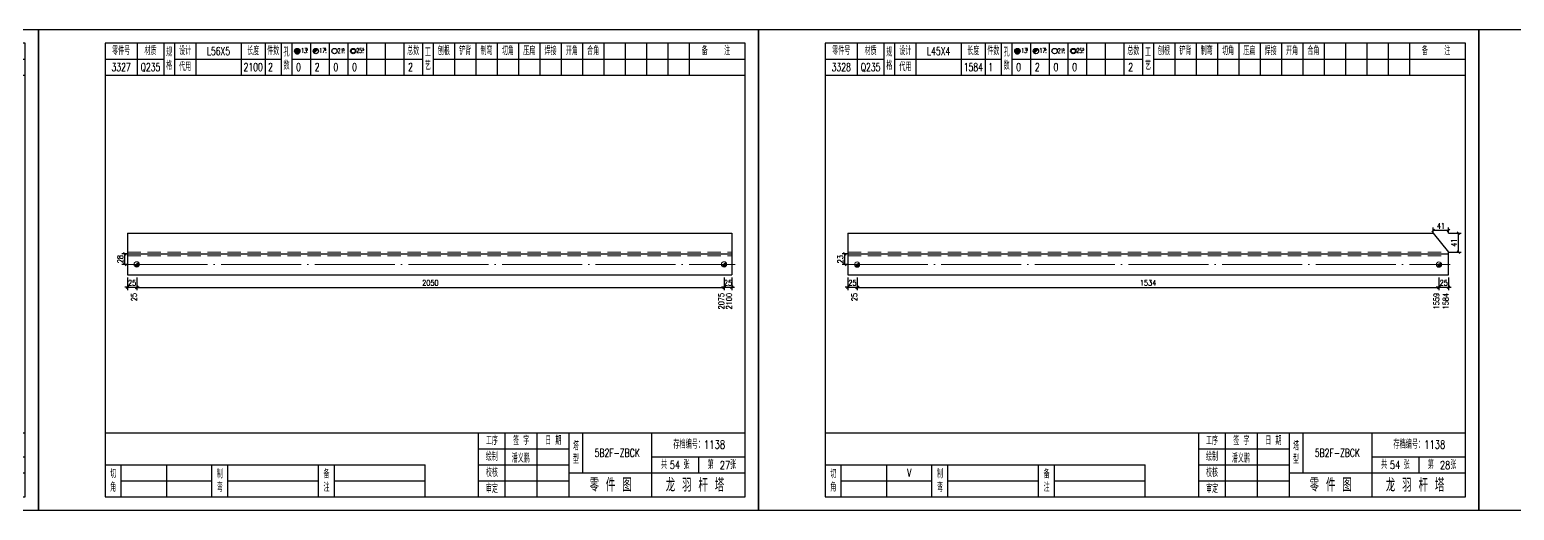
# Model space of a CAD drawing. Header units: millimetres. Extents: x 0 to 30240, y -10896 to -1348.
# Drawn here: x 7017 to 7573, y -10043 to -9863 of the extents above; entities that cross this region are included whole.
import ezdxf
from ezdxf.enums import TextEntityAlignment as Align

# ---------------------------------------------------------------- set-up
doc = ezdxf.new("R2010")
doc.units = ezdxf.units.MM
doc.header["$LTSCALE"] = 20
doc.header["$PDMODE"] = 1
doc.linetypes.add('DASHDOT2X', pattern=[1.75, 1.5, -0.125, 0, -0.125])
doc.linetypes.add('HIDDEN', pattern=[0.375, 0.25, -0.125])
for name, color, linetype, lineweight in [('1', 7, 'Continuous', 25), ('11', 3, 'Continuous', 13), ('2', 1, 'HIDDEN', 13), ('5', 1, 'Continuous', 13), ('7', 2, 'DASHDOT2X', 13)]:
    doc.layers.add(name, color=color, linetype=linetype, lineweight=lineweight)
doc.styles.get("Standard").update_dxf_attribs({"font": 'simplex', "width": 0.7, "bigfont": 'gbhzfs.shx'})
doc.styles.add('SYMBOL_TXT', font='txt.shx', dxfattribs={"width": 0.6})
doc.styles.add('TITLE_TXT', font='simplex.shx', dxfattribs={"width": 0.75, "height": 2.5, "bigfont": 'gbhzfs.shx'})
doc.dimstyles.get("Standard").update_dxf_attribs({"dimtxt": 2.1, "dimasz": 1, "dimexe": 1.05, "dimexo": 0, "dimgap": 0.63, "dimtad": 1, "dimzin": 0, "dimdsep": 46, "dimtxsty": 'standard', "dimblk": 'OBLIQUE', "dimblk1": 'OBLIQUE', "dimblk2": 'OBLIQUE', "dimcen": 0.09, "dimadec": 0, "dimazin": 0, "dimtfac": 1, "dimtdec": 1, "dimtix": 1, "dimtmove": 0, "dimatfit": 3, "dimfxl": 0, "dimtolj": 1, "dimtzin": 0, "dimarcsym": 0})
pattern_1 = [(0, (-3, 0), (0, 0.0125), [])]

# ---------------------------------------------------------------- blocks, each defined once
blk = doc.blocks.new('M12_HOLE')
h = blk.add_hatch()
h.set_pattern_fill('LINE', scale=0.1, style=0)
h.set_pattern_definition(pattern_1)
h.paths.add_polyline_path([(-5, 0, 1), (-1, 0, 1)])
at = {"color": 7}
blk.add_circle((-3, 0), 2, dxfattribs=at)
at = {"color": 7, "attachment_point": 1, "style": 'SYMBOL_TXT'}
for s, insert, char_height, width in [('13\\f??|b0|i0|c0|p54;.', (-0.1, 2.1), 3.5, 5.707), ('5', (3.7, 2.3), 1.8, 2.931)]:
    blk.add_mtext(s, dxfattribs=dict(at, insert=insert, char_height=char_height, width=width))
blk = doc.blocks.new('M16_HOLE')
h = blk.add_hatch()
h.set_pattern_fill('LINE', scale=0.1, style=0)
h.set_pattern_definition(pattern_1)
h.paths.add_polyline_path([(-1.6, 1.4, 0.668179), (-5, 0, 0.198912), (-4.4, -1.4)])
at = {"color": 7}
blk.add_circle((-3, 0), 2, dxfattribs=at)
at = {"color": 7, "attachment_point": 1, "style": 'SYMBOL_TXT'}
for s, insert, char_height, width in [('17.', (-0.4, 2.1), 3.5, 6.316), ('5', (3.6, 2.3), 1.8, 1.822)]:
    blk.add_mtext(s, dxfattribs=dict(at, insert=insert, char_height=char_height, width=width))
blk = doc.blocks.new('M20_HOLE')
at = {"color": 7}
blk.add_circle((-3, 0), 2, dxfattribs=at)
at = {"color": 7, "attachment_point": 1, "style": 'SYMBOL_TXT'}
for s, insert, char_height, width in [('21.', (-0.7, 2), 3.5, 6.074), ('5', (3.3, 2), 1.8, 1.458)]:
    blk.add_mtext(s, dxfattribs=dict(at, insert=insert, char_height=char_height, width=width))
blk = doc.blocks.new('M24_HOLE')
at = {"color": 7}
for radius in [2, 1.5]:
    blk.add_circle((-3, 0), radius, dxfattribs=at)
at = {"color": 7, "attachment_point": 1, "style": 'SYMBOL_TXT'}
for s, insert, char_height, width in [('25.', (-0.7, 2.1), 3.5, 2.429), ('5', (3.9, 2.3), 1.8, 1.944)]:
    blk.add_mtext(s, dxfattribs=dict(at, insert=insert, char_height=char_height, width=width))
blk = doc.blocks.new('JgCard')
for p, q in [((270, 180), (0, 180)), ((0, 180), (0, 0)), ((270, 0), (270, 180)), ((265, 175), (25, 175)), ((25, 175), (25, 5)), ((37, 175), (37, 163)), ((47, 175), (47, 163)), ((51, 175), (51, 163)), ((59, 175), (59, 163)), ((76, 175), (76, 163)), ((85, 175), (85, 163)), ((91, 175), (91, 163)), ((95, 175), (95, 163)), ((102, 175), (102, 163)), ((109, 175), (109, 163)), ((116, 175), (116, 163)), ((123, 175), (123, 163)), ((130, 175), (130, 163)), ((137, 175), (137, 163)), ((144, 175), (144, 163)), ((148, 175), (148, 163)), ((156, 175), (156, 163)), ((164, 175), (164, 163)), ((172, 175), (172, 163)), ((180, 175), (180, 163)), ((188, 175), (188, 163)), ((196, 175), (196, 163)), ((204, 175), (204, 163)), ((212, 175), (212, 163)), ((220, 175), (220, 163)), ((228, 175), (228, 163)), ((236, 175), (236, 163)), ((244, 175), (244, 163)), ((265, 5), (265, 175)), ((25, 169), (47, 169)), ((51, 169), (91, 169)), ((95, 169), (144, 169)), ((148, 169), (265, 169)), ((25, 163), (265, 163)), ((25, 29), (265, 29)), ((165, 5), (165, 29)), ((175, 5), (175, 29)), ((187, 5), (187, 29)), ((199, 5), (199, 29)), ((204, 29), (204, 14)), ((230, 5), (230, 29)), ((165, 23), (199, 23)), ((25, 17), (145, 17)), ((31, 5), (31, 17)), ((48, 17), (48, 5)), ((65, 5), (65, 17)), ((71, 5), (71, 17)), ((105, 5), (105, 17)), ((111, 5), (111, 17)), ((145, 5), (145, 17)), ((165, 17), (199, 17)), ((230, 20), (265, 20)), ((247.5, 20), (247.5, 14)), ((199, 14), (265, 14)), ((31, 11), (65, 11)), ((71, 11), (105, 11)), ((111, 11), (145, 11)), ((165, 11), (199, 11)), ((0, 0), (270, 0)), ((25, 5), (265, 5))]:
    blk.add_line(p, q)
blk.add_lwpolyline([(96.03, 171.99, -1), (98.03, 171.99, -1)], format="xyb", close=True)
blk.add_point((145, 96))
at = {"xscale": 0.5, "yscale": 0.5, "zscale": 0.5}
for name, p in [('M12_HOLE', (98.53, 171.99)), ('M16_HOLE', (105.5, 172)), ('M20_HOLE', (112.5, 172)), ('M24_HOLE', (119.5, 172))]:
    blk.add_blockref(name, p, dxfattribs=at)
at = {"style": 'TITLE_TXT', "width": 0.75}
for s, height, p in [('存档编号：1138', 3.076, (238.02, 23.07)), ('潘义鹏', 3, (177.45, 17.91)), ('龙 羽 杆 塔', 5, (235.17, 6.97))]:
    blk.add_text(s, height=height, dxfattribs=at).set_placement(p)
at = {"attachment_point": 5, "style": 'TITLE_TXT'}
for s, insert, char_height, width in [('零件号', (31, 172), 3, 15), ('材质', (42, 172), 3, 8), ('设计', (55, 172), 3, 8), ('长度', (80.5, 172), 3, 8), ('件数', (88, 172), 3, 6), ('总数', (140.5, 172), 3, 7), ('工\\P艺', (146, 169), 3, 4), ('刨根', (152, 172), 3, 8), ('铲背', (160, 172), 3, 8), ('制弯', (168, 172), 3, 8), ('切角', (176, 172), 3, 8), ('压扁', (184, 172), 3, 8), ('焊接', (192, 172), 3, 8), ('开角', (200, 172), 3, 8), ('合角', (208, 172), 3, 8), ('备    注', (254, 172), 3, 22), ('规格', (49, 169), 3, 4), ('代用', (55, 166), 3, 8), ('孔数', (93, 169), 3, 4), ('工序', (170, 26), 3, 10), ('签 字', (181, 26), 3, 12), ('日 期', (193, 26), 3, 12), ('塔\\P型', (201.5, 21.5), 3, 5), ('绘制', (170, 20), 3, 10), ('共    张', (238.75, 17), 3, 17.5), ('第    张', (256.25, 17), 3, 17.5), ('切\\P角', (28, 11), 3, 6), ('制\\P弯', (68, 11), 3, 6), ('备\\P注', (108, 11), 3, 6), ('校核', (170, 14), 3, 10), ('零 件 图', (214.5, 9.5), 5, 31), ('审定', (170, 8), 3, 10)]:
    blk.add_mtext(s, dxfattribs=dict(at, insert=insert, char_height=char_height, width=width))
blk = doc.blocks.new('M16')
for p, q in [((-0.71, -0.71), (0.71, 0.71)), ((-0.4, 0), (0.4, 0)), ((0, 0.4), (0, -0.4))]:
    blk.add_line(p, q)
blk.add_circle((0, 0), 1)
for radius in [0.8, 0.6, 0.4, 0.2]:
    blk.add_arc((0, 0), radius, 225, 45)
blk = doc.blocks.new('_Oblique')
at = {"color": 0, "linetype": 'ByBlock', "lineweight": -2}
blk.add_line((-0.5, -0.5), (0.5, 0.5), dxfattribs=at)
blk = doc.blocks.new('*D5054')
at = {"layer": '11', "color": 0, "lineweight": -2}
for p, q in [((7053.4, -9955.64), (7053.4, -9960.36)), ((7056.84, -9955.64), (7056.84, -9960.36)), ((7053.4, -9959.31), (7052.4, -9959.31)), ((7053.4, -9959.31), (7056.84, -9959.31)), ((7056.84, -9959.31), (7057.84, -9959.31))]:
    blk.add_line(p, q, dxfattribs=at)
at = {"layer": 'Defpoints', "color": 0}
for p in [(7053.4, -9955.64), (7056.84, -9955.64), (7056.84, -9959.31)]:
    blk.add_point(p, dxfattribs=at)
at = {"layer": '11', "color": 0, "lineweight": -2}
blk.add_blockref('_Oblique', (7053.4, -9959.31), dxfattribs=at)
at = {"layer": '11', "color": 0, "lineweight": -2, "rotation": 180}
blk.add_blockref('_Oblique', (7056.84, -9959.31), dxfattribs=at)
at = {"layer": '11', "color": 0, "insert": (7055.12, -9957.63), "char_height": 2.1, "attachment_point": 5}
blk.add_mtext('\\A1;25', dxfattribs=at)
blk = doc.blocks.new('*D5056')
at = {"layer": '11', "color": 0, "lineweight": -2}
for p, q in [((7277.06, -9955.64), (7277.06, -9960.36)), ((7280, -9955.64), (7280, -9960.36)), ((7277.06, -9959.31), (7276.06, -9959.31)), ((7277.06, -9959.31), (7280, -9959.31)), ((7280, -9959.31), (7281, -9959.31))]:
    blk.add_line(p, q, dxfattribs=at)
at = {"layer": 'Defpoints', "color": 0}
for p in [(7277.06, -9955.64), (7280, -9955.64), (7280, -9959.31)]:
    blk.add_point(p, dxfattribs=at)
at = {"layer": '11', "color": 0, "lineweight": -2}
blk.add_blockref('_Oblique', (7277.06, -9959.31), dxfattribs=at)
at = {"layer": '11', "color": 0, "lineweight": -2, "rotation": 180}
blk.add_blockref('_Oblique', (7280, -9959.31), dxfattribs=at)
at = {"layer": '11', "color": 0, "insert": (7278.53, -9957.63), "char_height": 2.1, "attachment_point": 5}
blk.add_mtext('\\A1;25', dxfattribs=at)
blk = doc.blocks.new('*D5058')
at = {"layer": '11', "color": 0, "lineweight": -2}
for p, q in [((7323.4, -9955.64), (7323.4, -9960.36)), ((7326.95, -9955.64), (7326.95, -9960.36)), ((7323.4, -9959.31), (7322.4, -9959.31)), ((7323.4, -9959.31), (7326.95, -9959.31)), ((7326.95, -9959.31), (7327.95, -9959.31))]:
    blk.add_line(p, q, dxfattribs=at)
at = {"layer": 'Defpoints', "color": 0}
for p in [(7323.4, -9955.64), (7326.95, -9955.64), (7326.95, -9959.31)]:
    blk.add_point(p, dxfattribs=at)
at = {"layer": '11', "color": 0, "lineweight": -2}
blk.add_blockref('_Oblique', (7323.4, -9959.31), dxfattribs=at)
at = {"layer": '11', "color": 0, "lineweight": -2, "rotation": 180}
blk.add_blockref('_Oblique', (7326.95, -9959.31), dxfattribs=at)
at = {"layer": '11', "color": 0, "insert": (7325.18, -9957.63), "char_height": 2.1, "attachment_point": 5}
blk.add_mtext('\\A1;25', dxfattribs=at)
blk = doc.blocks.new('*D5060')
at = {"layer": '11', "color": 0, "lineweight": -2}
for p, q in [((7545.08, -9955.64), (7545.08, -9960.36)), ((7548.7, -9955.64), (7548.7, -9960.36)), ((7545.08, -9959.31), (7544.08, -9959.31)), ((7545.08, -9959.31), (7548.7, -9959.31)), ((7548.7, -9959.31), (7549.7, -9959.31))]:
    blk.add_line(p, q, dxfattribs=at)
at = {"layer": 'Defpoints', "color": 0}
for p in [(7545.08, -9955.64), (7548.7, -9955.64), (7548.7, -9959.31)]:
    blk.add_point(p, dxfattribs=at)
at = {"layer": '11', "color": 0, "lineweight": -2}
blk.add_blockref('_Oblique', (7545.08, -9959.31), dxfattribs=at)
at = {"layer": '11', "color": 0, "lineweight": -2, "rotation": 180}
blk.add_blockref('_Oblique', (7548.7, -9959.31), dxfattribs=at)
at = {"layer": '11', "color": 0, "insert": (7546.89, -9957.63), "char_height": 2.1, "attachment_point": 5}
blk.add_mtext('\\A1;25', dxfattribs=at)
blk = doc.blocks.new('*D5062')
at = {"layer": '11', "color": 0, "lineweight": -2}
for p, q in [((7542.87, -9939.05), (7542.87, -9936.95)), ((7548.7, -9938), (7542.87, -9938)), ((7548.7, -9939.05), (7548.7, -9936.95))]:
    blk.add_line(p, q, dxfattribs=at)
at = {"layer": 'Defpoints', "color": 0}
for p in [(7542.87, -9938), (7542.87, -9939.05), (7548.7, -9939.05)]:
    blk.add_point(p, dxfattribs=at)
at = {"layer": '11', "color": 0, "lineweight": -2, "rotation": 180}
blk.add_blockref('_Oblique', (7542.87, -9938), dxfattribs=at)
at = {"layer": '11', "color": 0, "lineweight": -2}
blk.add_blockref('_Oblique', (7548.7, -9938), dxfattribs=at)
at = {"layer": '11', "color": 0, "insert": (7545.79, -9936.32), "char_height": 2.1, "attachment_point": 5}
blk.add_mtext('\\A1;41', dxfattribs=at)

msp = doc.modelspace()

# ---------------------------------------------------------------- linework, layer by layer
at = {"layer": '1'}
for p, q in [((7053.4, -9939.048), (7053.4, -9954.588)), ((7053.4, -9939.048), (7280, -9939.048)), ((7280, -9939.048), (7280, -9954.588)), ((7323.4, -9939.048), (7323.4, -9954.588)), ((7323.4, -9939.048), (7542.87, -9939.048)), ((7542.87, -9939.048), (7548.7, -9946.128)), ((7053.4, -9946.818), (7280, -9946.818)), ((7323.4, -9946.818), (7548.7, -9946.818)), ((7548.7, -9946.818), (7548.7, -9946.128)), ((7548.7, -9954.588), (7548.7, -9946.818)), ((7053.4, -9954.588), (7280, -9954.588)), ((7323.4, -9954.588), (7548.7, -9954.588))]:
    msp.add_line(p, q, dxfattribs=at)
at = {"layer": '2'}
for p, q in [((7053.4, -9946.124), (7280, -9946.124)), ((7323.4, -9946.128), (7548.7, -9946.128)), ((7053.4, -9947.512), (7280, -9947.512)), ((7323.4, -9947.509), (7548.7, -9947.509))]:
    msp.add_line(p, q, dxfattribs=at)
at = {"layer": '7'}
for p, q in [((7053.4, -9950.703), (7281.26, -9950.703)), ((7323.4, -9950.79), (7549.282, -9950.79))]:
    msp.add_line(p, q, dxfattribs=at)

# ---------------------------------------------------------------- block references
at = {"layer": '1'}
for p in [(6750, -10042.818), (7020, -10042.818), (7290, -10042.818), (7560, -10042.818)]:
    msp.add_blockref('JgCard', p, dxfattribs=at)
at = {"layer": '5'}
for p in [(7056.84, -9950.703), (7277.06, -9950.703), (7326.955, -9950.79), (7545.082, -9950.79)]:
    msp.add_blockref('M16', p, dxfattribs=at)

# ---------------------------------------------------------------- texts
at = {"style": 'TITLE_TXT', "width": 0.75}
for s, p in [('54', (7256.712, -10027.328)), ('27', (7275.466, -10027.433)), ('54', (7526.712, -10027.328)), ('28', (7545.466, -10027.433))]:
    msp.add_text(s, height=3, dxfattribs=at).set_placement(p)
at = {"layer": '1', "width": 0.7}
for s, p in [('L56X5', (7087.5, -9870.818)), ('L45X4', (7357.5, -9870.818)), ('3327', (7051, -9876.818)), ('Q235', (7062, -9876.818)), ('2100', (7100.5, -9876.818)), ('2', (7107, -9876.818)), ('0', (7117.5, -9876.818)), ('2', (7124.5, -9876.818)), ('0', (7131.5, -9876.818)), ('0', (7138.5, -9876.818)), ('2', (7159.5, -9876.818)), ('3328', (7321, -9876.818)), ('Q235', (7332, -9876.818)), ('1584', (7370.5, -9876.818)), ('1', (7377, -9876.818)), ('0', (7387.5, -9876.818)), ('2', (7394.5, -9876.818)), ('0', (7401.5, -9876.818)), ('0', (7408.5, -9876.818)), ('2', (7429.5, -9876.818)), ('V', (7346.5, -10028.818))]:
    msp.add_text(s, height=3, dxfattribs=at).set_placement(p, align=Align.MIDDLE_CENTER)
for s, p in [('25', (7056.838, -9961.413)), ('2075', (7277.045, -9961.413)), ('2100', (7280, -9961.413)), ('25', (7326.955, -9961.413)), ('1559', (7545.169, -9961.413)), ('1584', (7548.7, -9961.413))]:
    msp.add_text(s, height=2.1, rotation=90, dxfattribs=at).set_placement(p, align=Align.RIGHT)
at = {"layer": '1', "char_height": 3, "width": 26, "attachment_point": 5}
for insert in [(7237, -10021.318), (7507, -10021.318)]:
    msp.add_mtext('5B2F-ZBCK', dxfattribs=dict(at, insert=insert))

# ---------------------------------------------------------------- dimensions: what is measured, and where the dimension line sits
at = {"layer": '1'}
for base, p1, p2, text in [((7052.35, -9946.818), (7053.35, -9950.703), (7053.35, -9946.818), '28'), ((7322.35, -9946.818), (7323.35, -9950.79), (7323.35, -9946.818), '23')]:
    msp.add_linear_dim(base=base, p1=p1, p2=p2, angle=90, text=text, dimstyle='standard', dxfattribs=at).render()
at = {"layer": '11'}
for base, p1, p2, text, picture, middle in [((7542.87, -9937.998), (7548.7, -9939.048), (7542.87, -9939.048), '41', '*D5062', (7545.785, -9936.318)), ((7056.84, -9959.313), (7053.4, -9955.638), (7056.84, -9955.638), '25', '*D5054', (7055.12, -9957.633)), ((7280, -9959.313), (7277.06, -9955.638), (7280, -9955.638), '25', '*D5056', (7278.53, -9957.633)), ((7326.955, -9959.313), (7323.4, -9955.638), (7326.955, -9955.638), '25', '*D5058', (7325.177, -9957.633)), ((7548.7, -9959.313), (7545.082, -9955.638), (7548.7, -9955.638), '25', '*D5060', (7546.891, -9957.633))]:
    dim = msp.add_linear_dim(base=base, p1=p1, p2=p2, text=text, dimstyle='standard', dxfattribs=at)
    dim.commit()
    dim.dimension.update_dxf_attribs({"geometry": picture, "text_midpoint": middle})
msp.add_linear_dim(base=(7552.375, -9939.048), p1=(7548.7, -9946.128), p2=(7548.7, -9939.048), angle=90, text='41', dimstyle='standard', dxfattribs=at).render()
for base, p1, p2, text in [((7277.06, -9959.313), (7056.84, -9955.638), (7277.06, -9955.638), '2050'), ((7545.082, -9959.313), (7326.955, -9955.638), (7545.082, -9955.638), '1534')]:
    msp.add_linear_dim(base=base, p1=p1, p2=p2, text=text, dimstyle='standard', dxfattribs=at).render()

doc.saveas('drawing.dxf')
